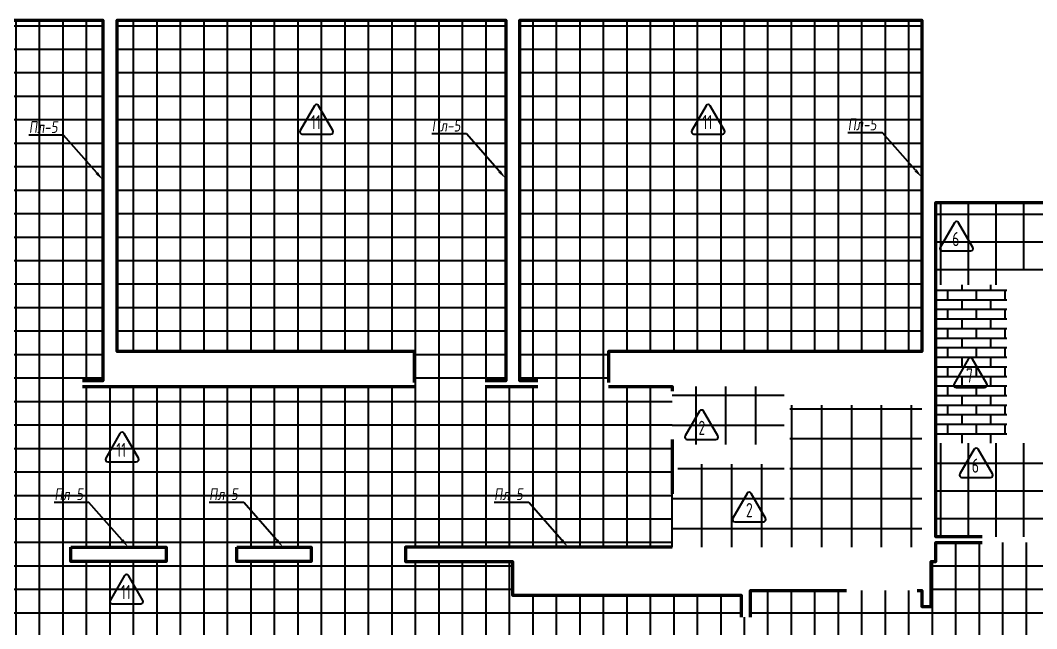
# Model space of a CAD drawing. Header units: millimetres. Extents: x -510890 to 418982, y -118257 to 141350.
# Drawn here: x 93315 to 114875, y -53055 to -40141 of the extents above; entities that cross this region are included whole.
import ezdxf
from ezdxf import colors
from ezdxf.entities.mleader import LeaderData, LeaderLine
from ezdxf.enums import TextEntityAlignment as Align
from ezdxf.math import Vec2, Vec3

# ---------------------------------------------------------------- set-up
doc = ezdxf.new("R2010")
doc.units = ezdxf.units.MM
doc.layers.add('АР_Площадь контур', color=220, linetype='Continuous', lineweight=35, plot=False)
doc.styles.add('ISOCPEUR', font='isocpeur.ttf', dxfattribs={"height": 800})
doc.styles.add('Архитект', font='isocpeur.ttf', dxfattribs={"width": 0.8, "oblique": 8})
pattern_1 = [(90, (2999.9, -126491.3), (-498.475, 0), []), (180, (2999.9, -126491.3), (-6e-14, -498.475), [])]
pattern_2 = [(90, (2999.9, -126491.3), (-587.375, 0), []), (180, (2999.9, -126491.3), (-6e-14, -587.375), [])]

msp = doc.modelspace()

# ---------------------------------------------------------------- hatches: boundary and pattern name
at = {"layer": 'АР_Площадь контур', "true_color": 0x000000, "transparency": 33554687}
h = msp.add_hatch(dxfattribs=at)
h.set_pattern_fill('ANSI37', color=18, scale=157, angle=45, style=0)
h.set_pattern_definition(pattern_1)
h.paths.add_polyline_path([(95067.4, -47791), (94633.7, -47791), (94633.7, -47911), (93133.7, -47911), (93133.7, -47172.9), (86802.4, -47172.9), (86802.4, -40140.6), (95067.4, -40140.6)])
h = msp.add_hatch(dxfattribs=at)
h.set_pattern_fill('ANSI37', color=18, scale=157, angle=45, style=0)
h.set_pattern_definition(pattern_1)
h.paths.add_polyline_path([(103612.4, -47791), (103178.7, -47791), (103178.7, -47911), (101678.7, -47911), (101678.7, -47172.8), (95367.3, -47172.8), (95367.4, -40140.6), (103612.4, -40140.6)])
h = msp.add_hatch(dxfattribs=at)
h.set_pattern_fill('ANSI37', color=18, scale=157, angle=45, style=0)
h.set_pattern_definition(pattern_1)
h.paths.add_polyline_path([(112437.4, -47172.8), (105790.2, -47172.8), (105790.3, -47911), (104290.2, -47911), (104290.2, -47791), (103912.4, -47791), (103912.4, -40140.6), (112437.4, -40140.6)])
at = {"layer": 'АР_Площадь контур', "true_color": 0x000000}
h = msp.add_hatch(dxfattribs=at)
h.set_pattern_fill('ANSI37', color=18, scale=185, angle=45)
h.set_pattern_definition(pattern_2)
h.paths.add_polyline_path([(114239.8, -45454.7), (116547.4, -45454.7), (116547.4, -44005.6), (112737.4, -44005.6), (112737.4, -45754.8), (114239.8, -45754.7)])
at = {"layer": 'АР_Площадь контур', "true_color": 0xffffff}
h = msp.add_hatch(dxfattribs=at)
h.set_pattern_fill('AR-BRSTD', scale=3)
h.set_pattern_definition([(0, (209610.45, -28798.6), (0, 203.2254), []), (90, (209610.45, -28798.6), (-304.8, 203.2254), [203.2254, -203.2254])])
h.paths.add_polyline_path([(112737.4, -45754.8), (114239.9, -45754.8), (114239.9, -49114.8), (112737.4, -49114.8)])
at = {"layer": 'АР_Площадь контур', "true_color": 0x000000, "transparency": 33554687}
h = msp.add_hatch(dxfattribs=at)
h.set_pattern_fill('ANSI37', color=18, scale=157, angle=45, style=0)
h.set_pattern_definition(pattern_1)
h.paths.add_polyline_path([(83535.1, -51325.6), (83534.8, -47911), (107140, -47911), (107139.6, -51325.6), (101482.4, -51325.6), (101482.4, -51625.6), (103757.4, -51625.6), (103757.4, -52346.8), (108607.4, -52346.8), (108607.4, -55295.6), (82192.4, -55295.6), (82192.4, -52346.8), (86997.4, -52346.8), (86997.4, -51625.6), (92889.4, -51625.6), (92889.4, -51325.6)])
h.paths.add_polyline_path([(96409.4, -51625.6), (96409.4, -51325.6), (94389.4, -51325.6), (94389.4, -51625.6)], flags=0)
h.paths.add_polyline_path([(97909.4, -51325.6), (97909.4, -51625.6), (99482.4, -51625.6), (99482.4, -51325.6)], flags=0)
at = {"layer": 'АР_Площадь контур', "true_color": 0x000000}
h = msp.add_hatch(dxfattribs=at)
h.set_pattern_fill('ANSI37', color=18, scale=200, angle=45)
h.set_pattern_definition([(90, (215598.3, 54768.56), (-635, 0), []), (180, (215598.3, 54768.56), (0, -635), [])])
h.paths.add_polyline_path([(109517.1, -49142.6), (107260, -49142.6), (107259.8, -49042.6), (107140.1, -49042.6), (107140, -48012), (107259.9, -48012.6), (107260, -47911), (109517.1, -47910.9)])
h = msp.add_hatch(dxfattribs=at)
h.set_pattern_fill('ANSI37', color=18, scale=200, angle=45)
h.set_pattern_definition([(90, (2999.9, -126491.3), (-635, 0), []), (180, (2999.9, -126491.3), (0, -635), [])])
h.paths.add_polyline_path([(112437.4, -51325.6), (107139.6, -51325.6), (107139.7, -50195.6), (107259.4, -50195.6), (107259.4, -49562.7), (109517, -49563), (109517.1, -50344.9), (109637.1, -50344.9), (109637.1, -48309.8), (112437.3, -48309.8)])
h = msp.add_hatch(dxfattribs=at)
h.set_pattern_fill('ANSI37', color=18, scale=185, angle=45)
h.set_pattern_definition(pattern_2)
h.paths.add_polyline_path([(115050, -49114.8), (112737.4, -49114.8), (112737.4, -51105.6), (116547.4, -51105.6), (116547.4, -48814.8), (115050.1, -48814.8)])
at = {"layer": 'АР_Площадь контур', "true_color": 0x000000, "transparency": 33554687}
h = msp.add_hatch(dxfattribs=at)
h.set_pattern_fill('ANSI37', color=18, scale=157, angle=45, style=0)
h.set_pattern_definition(pattern_1)
h.paths.add_polyline_path([(116547.4, -64835.6), (112737.4, -64835.6), (112737.4, -54583.1), (112437.4, -54583.1), (112437.4, -55295.6), (108807.4, -55295.6), (108807.4, -54508.2), (108607.4, -54508.2), (108607.4, -52808.2), (108807.4, -52808.2), (108807.4, -52246.8), (112437.4, -52246.8), (112437.4, -52583.1), (112637.4, -52583.1), (112637.4, -51625.6), (112737.4, -51625.6), (112737.4, -51225.6), (116547.4, -51225.6), (116547.4, -62985.9), (116747.4, -62985.9), (116747.4, -62515.6), (122937.4, -62515.6), (122937.4, -64735.6), (116747.4, -64735.6), (116747.4, -64485.8), (116547.4, -64485.9)])

# ---------------------------------------------------------------- linework, layer by layer
at = {"layer": 'АР_Площадь контур', "lineweight": 60}
for points in [[(93133.7, -47831), (93133.7, -47172.9), (86802.4, -47172.9), (86802.4, -40140.6), (95067.4, -40140.6), (95067.4, -47791), (94633.7, -47791)], [(101678.7, -47831), (101678.7, -47172.9), (95367.3, -47172.9), (95367.3, -40140.6), (103612.4, -40140.6), (103612.4, -47791), (103178.7, -47791)], [(104290.2, -47791), (103912.4, -47791), (103912.4, -40140.6), (112437.4, -40140.6), (112437.4, -47172.9), (105790.2, -47172.9), (105790.2, -47831)], [(113717.4, -51105.6), (112737.4, -51105.6), (112737.4, -44005.6), (116547.4, -44005.6), (116547.3, -51105.6), (115417.4, -51105.6)], [(94633.7, -47911), (101678.7, -47911)], [(103178.7, -47911), (104290.2, -47911)], [(105790.2, -47911), (107140, -47911), (107139.7, -48012)], [(107140.1, -49042.6), (107139.6, -50195.6)], [(112337.4, -52246.8), (112437.4, -52246.8), (112437.4, -52583.2), (112637.4, -52583.2), (112637.4, -51625.6), (112737.4, -51625.6), (112737.4, -51225.6), (113717.4, -51225.6)], [(107139.6, -51325.6), (101482.4, -51325.6), (101482.4, -51625.6), (103757.4, -51625.6), (103757.4, -52346.8), (108607.4, -52346.8), (108607.4, -52808.2)], [(108807.4, -52808.2), (108807.4, -52246.8), (110837.4, -52246.8)]]:
    msp.add_lwpolyline(points, dxfattribs=at)
at = {"layer": 'АР_Площадь контур', "linetype": 'Continuous'}
for points in [[(99296.4, -42554), (99902.6, -42554, 0.5773495), (99945.9, -42479), (99642.8, -41954, 0.5773541), (99556.2, -41954), (99253.1, -42479, 0.5773491), (99296.4, -42554, 0.0000017)], [(107602.6, -42554), (108208.8, -42554, 0.5773495), (108252.1, -42479), (107949, -41954, 0.5773541), (107862.4, -41954), (107559.3, -42479, 0.5773491), (107602.6, -42554, 0.0000017)], [(112873.3, -45036.4), (113479.5, -45036.4, 0.5773495), (113522.8, -44961.4), (113219.7, -44436.4, 0.5773541), (113133.1, -44436.4), (112830, -44961.4, 0.5773491), (112873.3, -45036.4, 0.0000017)], [(113165.1, -47931.8), (113771.3, -47931.8, 0.5773495), (113814.6, -47856.8), (113511.5, -47331.8, 0.5773541), (113424.9, -47331.8), (113121.8, -47856.8, 0.5773491), (113165.1, -47931.8, 0.0000017)], [(107463.5, -49037.9), (108069.7, -49037.9, 0.5773495), (108113, -48962.9), (107809.9, -48437.9, 0.5773541), (107723.3, -48437.9), (107420.2, -48962.9, 0.5773491), (107463.5, -49037.9, 0.0000017)], [(95169.4, -49511.3), (95775.6, -49511.3, 0.5773495), (95818.9, -49436.3), (95515.8, -48911.3, 0.5773541), (95429.2, -48911.3), (95126.1, -49436.3, 0.5773491), (95169.4, -49511.3, 0.0000017)], [(113289.6, -49845.5), (113895.8, -49845.5, 0.5773495), (113939.1, -49770.5), (113636, -49245.5, 0.5773541), (113549.4, -49245.5), (113246.3, -49770.5, 0.5773491), (113289.6, -49845.5, 0.0000017)], [(108471.3, -50784.9), (109077.6, -50784.9, 0.5773495), (109120.9, -50709.9), (108817.8, -50184.9, 0.5773541), (108731.2, -50184.9), (108428, -50709.9, 0.5773491), (108471.3, -50784.9, 0.0000017)], [(95264.6, -52529.5), (95870.8, -52529.5, 0.5773495), (95914.1, -52454.5), (95611, -51929.5, 0.5773541), (95524.4, -51929.5), (95221.3, -52454.5, 0.5773491), (95264.6, -52529.5, 0.0000017)]]:
    msp.add_lwpolyline(points, format="xyb", dxfattribs=at)
at = {"layer": 'АР_Площадь контур', "lineweight": 60}
for points in [[(94389.4, -51325.6), (96409.4, -51325.6), (96409.4, -51625.6), (94389.4, -51625.6)], [(97909.4, -51325.6), (99482.4, -51325.6), (99482.4, -51625.6), (97909.4, -51625.6)]]:
    msp.add_lwpolyline(points, close=True, dxfattribs=at)

# ---------------------------------------------------------------- texts
at = {"layer": 'АР_Площадь контур', "linetype": 'Continuous', "style": 'ISOCPEUR', "width": 0.7}
for s, p in [('11', (99582.8, -42452.3)), ('11', (107889, -42452.3)), ('6', (113159.7, -44934.7)), ('7', (113451.5, -47830.1)), ('2', (107772, -48941.1)), ('11', (95455.8, -49409.6)), ('6', (113576, -49743.9)), ('2', (108779.9, -50688.1)), ('11', (95551, -52427.8))]:
    msp.add_text(s, height=300, dxfattribs=at).set_placement(p, align=Align.CENTER)

# ---------------------------------------------------------------- leaders
at = {"layer": 'АР_Площадь контур'}
ml = msp.add_multileader_mtext('Standard', dxfattribs=at)
ml.set_content('Пл-5', color=256, style='Архитект')
ml.set_leader_properties(color=256, linetype='ByLayer', lineweight=-1)
ml.build(insert=Vec2(0, 0))
ml.multileader.update_dxf_attribs({"text_left_attachment_type": 6, "text_right_attachment_type": 6, "dogleg_length": 25, "arrow_head_size": 200})
ctx = ml.context
ctx.base_point, ctx.char_height, ctx.arrow_head_size, ctx.landing_gap_size, ctx.plane_origin = Vec3(101941.6, -42551.1), 250, 200, 100, Vec3(88440.9, -43290.4)
ctx.left_attachment, ctx.right_attachment = 6, 6
notes = []
notes.append((ctx, [(0, (1, 1, 0), (102776.8, -42551.1), (-1, 0), 25, [(1, [(103612.4, -43500.1)], 0, [])])]))
ctx.mtext.insert, ctx.mtext.width, ctx.mtext.defined_height, ctx.mtext.line_spacing_style, ctx.mtext.flow_direction = Vec3(102041.6, -42251.1), 3549.472, 1007.6, 2, 5
ml = msp.add_multileader_mtext('Standard', dxfattribs=at)
ml.set_content('Пл-5', color=256, style='Архитект')
ml.set_leader_properties(color=256, linetype='ByLayer', lineweight=-1)
ml.build(insert=Vec2(0, 0))
ml.multileader.update_dxf_attribs({"text_left_attachment_type": 6, "text_right_attachment_type": 6, "dogleg_length": 25, "arrow_head_size": 200})
ctx = ml.context
ctx.base_point, ctx.char_height, ctx.arrow_head_size, ctx.landing_gap_size, ctx.plane_origin = Vec3(110766.6, -42525.7), 250, 200, 100, Vec3(97265.9, -43265)
ctx.left_attachment, ctx.right_attachment = 6, 6
notes.append((ctx, [(0, (1, 1, 0), (111601.9, -42525.7), (-1, 0), 25, [(1, [(112437.4, -43474.6)], 0, [])])]))
ctx.mtext.insert, ctx.mtext.width, ctx.mtext.defined_height, ctx.mtext.line_spacing_style, ctx.mtext.flow_direction = Vec3(110866.6, -42225.7), 3549.472, 1007.6, 2, 5
ml = msp.add_multileader_mtext('Standard', dxfattribs=at)
ml.set_content('Пл-5', color=256, style='Архитект')
ml.set_leader_properties(color=256, linetype='ByLayer', lineweight=-1)
ml.build(insert=Vec2(0, 0))
ml.multileader.update_dxf_attribs({"text_left_attachment_type": 6, "text_right_attachment_type": 6, "dogleg_length": 25, "arrow_head_size": 200})
ctx = ml.context
ctx.base_point, ctx.char_height, ctx.arrow_head_size, ctx.landing_gap_size, ctx.plane_origin = Vec3(93396.6, -42581.8), 250, 200, 100, Vec3(79895.9, -43321.2)
ctx.left_attachment, ctx.right_attachment = 6, 6
notes.append((ctx, [(0, (1, 1, 0), (94231.8, -42581.8), (-1, 0), 25, [(1, [(95067.4, -43530.8)], 0, [])])]))
ctx.mtext.insert, ctx.mtext.width, ctx.mtext.defined_height, ctx.mtext.line_spacing_style, ctx.mtext.flow_direction = Vec3(93496.6, -42281.8), 3549.472, 1007.6, 2, 5
ml = msp.add_multileader_mtext('Standard', dxfattribs=at)
ml.set_content('Пл-5', color=256, style='Архитект')
ml.set_leader_properties(color=256, linetype='ByLayer', lineweight=-1)
ml.build(insert=Vec2(0, 0))
ml.multileader.update_dxf_attribs({"text_left_attachment_type": 6, "text_right_attachment_type": 6, "dogleg_length": 25, "arrow_head_size": 200})
ctx = ml.context
ctx.base_point, ctx.char_height, ctx.arrow_head_size, ctx.landing_gap_size, ctx.plane_origin = Vec3(93936.2, -50376.6), 250, 200, 100, Vec3(80435.5, -51116)
ctx.left_attachment, ctx.right_attachment = 6, 6
notes.append((ctx, [(0, (1, 1, 0), (94771.4, -50376.6), (-1, 0), 25, [(1, [(95606.9, -51325.6)], 0, [])])]))
ctx.mtext.insert, ctx.mtext.width, ctx.mtext.defined_height, ctx.mtext.line_spacing_style, ctx.mtext.flow_direction = Vec3(94036.2, -50076.6), 3549.472, 1007.6, 2, 5
ml = msp.add_multileader_mtext('Standard', dxfattribs=at)
ml.set_content('Пл-5', color=256, style='Архитект')
ml.set_leader_properties(color=256, linetype='ByLayer', lineweight=-1)
ml.build(insert=Vec2(0, 0))
ml.multileader.update_dxf_attribs({"text_left_attachment_type": 6, "text_right_attachment_type": 6, "dogleg_length": 25, "arrow_head_size": 200})
ctx = ml.context
ctx.base_point, ctx.char_height, ctx.arrow_head_size, ctx.landing_gap_size, ctx.plane_origin = Vec3(97218.2, -50376.6), 250, 200, 100, Vec3(83717.6, -51116)
ctx.left_attachment, ctx.right_attachment = 6, 6
notes.append((ctx, [(0, (1, 1, 0), (98053.5, -50376.6), (-1, 0), 25, [(1, [(98889, -51325.6)], 0, [])])]))
ctx.mtext.insert, ctx.mtext.width, ctx.mtext.defined_height, ctx.mtext.line_spacing_style, ctx.mtext.flow_direction = Vec3(97318.2, -50076.6), 3549.472, 1007.6, 2, 5
ml = msp.add_multileader_mtext('Standard', dxfattribs=at)
ml.set_content('Пл-5', color=256, style='Архитект')
ml.set_leader_properties(color=256, linetype='ByLayer', lineweight=-1)
ml.build(insert=Vec2(0, 0))
ml.multileader.update_dxf_attribs({"text_left_attachment_type": 6, "text_right_attachment_type": 6, "dogleg_length": 25, "arrow_head_size": 200})
ctx = ml.context
ctx.base_point, ctx.char_height, ctx.arrow_head_size, ctx.landing_gap_size, ctx.plane_origin = Vec3(103264, -50376.6), 250, 200, 100, Vec3(89763.4, -51116)
ctx.left_attachment, ctx.right_attachment = 6, 6
notes.append((ctx, [(0, (1, 1, 0), (104099.3, -50376.6), (-1, 0), 25, [(1, [(104934.8, -51325.6)], 0, [])])]))
ctx.mtext.insert, ctx.mtext.width, ctx.mtext.defined_height, ctx.mtext.line_spacing_style, ctx.mtext.flow_direction = Vec3(103364, -50076.6), 3549.472, 1007.6, 2, 5
for ctx, leaders in notes:
    for number, flags, end, landing, length, lines in leaders:
        leader = LeaderData()
        leader.index, (leader.has_last_leader_line, leader.has_dogleg_vector, leader.attachment_direction) = number, flags
        leader.last_leader_point, leader.dogleg_vector, leader.dogleg_length = Vec3(end), Vec3(landing), length
        for number, points, colour, breaks in lines:
            line = LeaderLine()
            line.index, line.vertices, line.color, line.breaks = number, Vec3.list(points), colors.encode_raw_color(colour), breaks
            leader.lines.append(line)
        ctx.leaders.append(leader)

doc.saveas('drawing.dxf')
